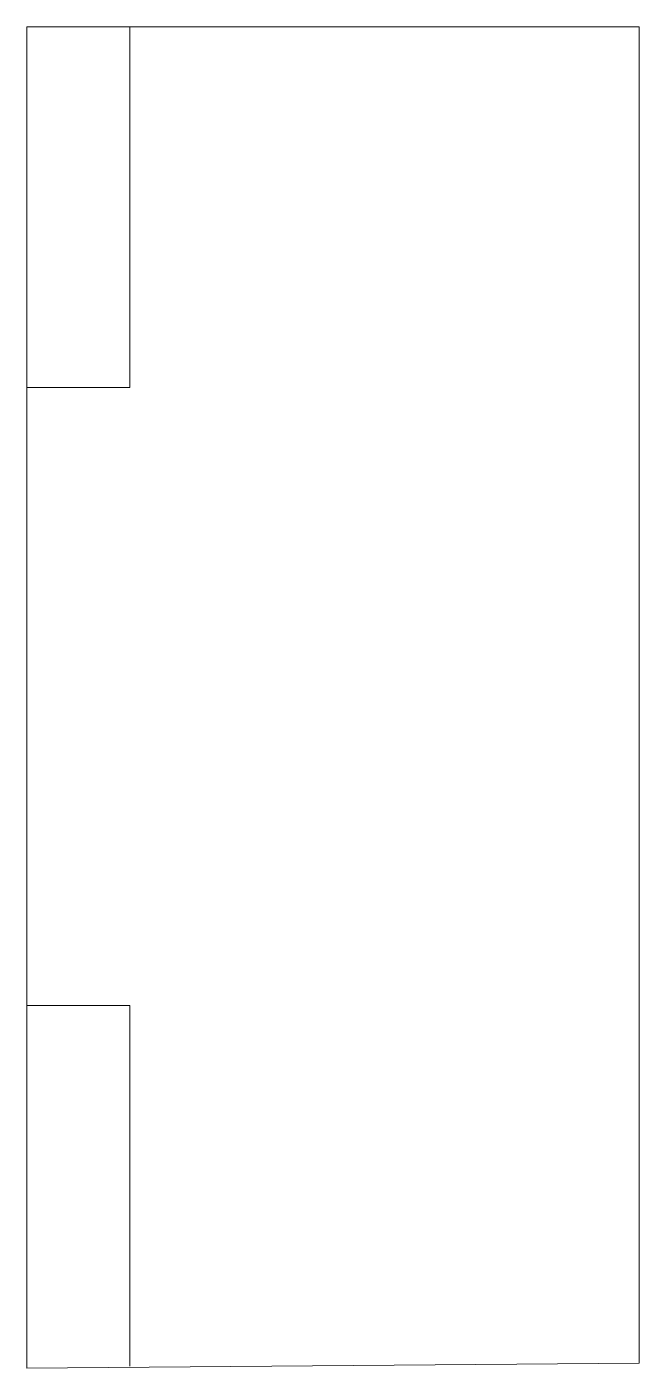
# Model space of a CAD drawing. Header units: inches. Extents: x 359.4 to 395, y -398.4 to -320.3.
import ezdxf

# ---------------------------------------------------------------- set-up
doc = ezdxf.new("R2010")
doc.units = ezdxf.units.IN
doc.header["$MEASUREMENT"] = 0
doc.layers.add('A401-Floorplan-outside', color=3, linetype='Continuous', lineweight=9)

msp = doc.modelspace()

# ---------------------------------------------------------------- linework, layer by layer
at = {"layer": 'A401-Floorplan-outside'}
msp.add_lwpolyline([(395.037, -320.287), (395.037, -398.064), (359.413, -398.36), (359.412, -320.287)], close=True, dxfattribs=at)
for points in [[(365.412, -320.287), (365.412, -341.287), (359.412, -341.287)], [(359.412, -377.252), (365.412, -377.252), (365.412, -398.252)]]:
    msp.add_lwpolyline(points, dxfattribs=at)

doc.saveas('drawing.dxf')
